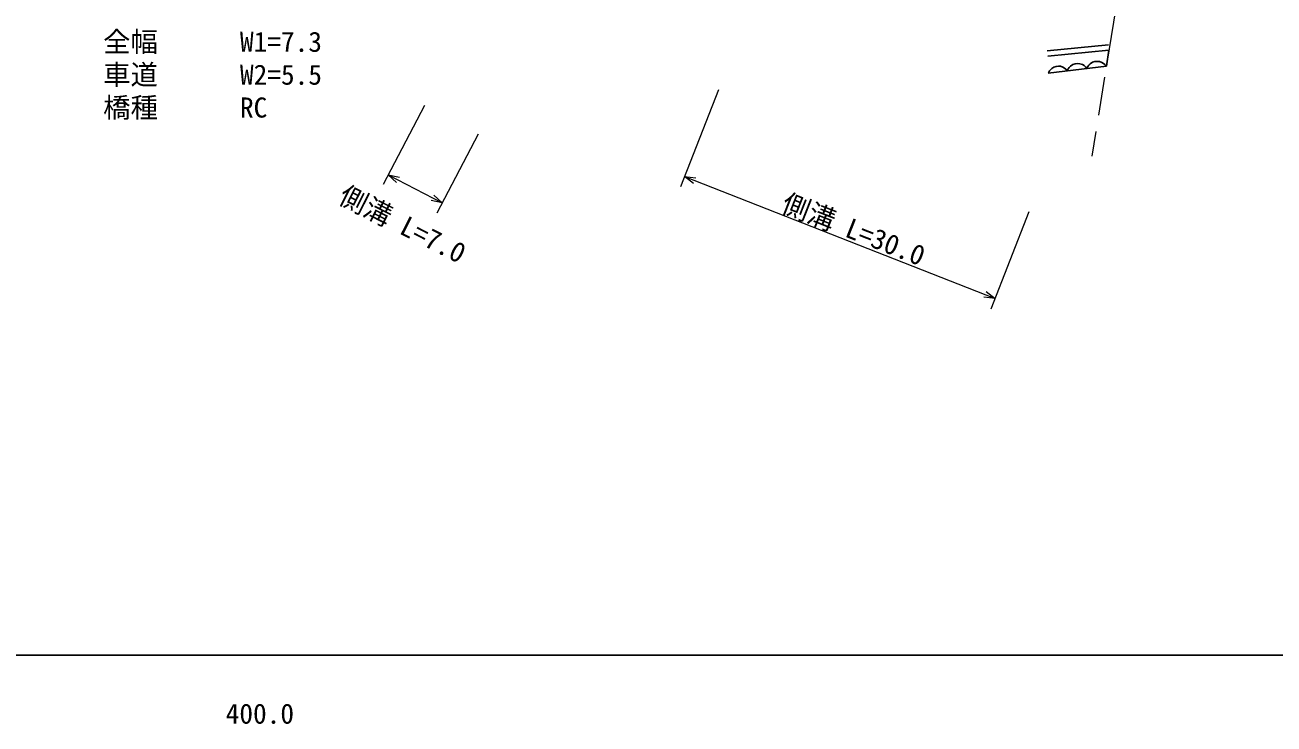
# Model space of a CAD drawing. Units: millimetres, scale not verified. Extents: x 40000 to 680000, y 20000 to 380000.
# Drawn here: x 446418 to 560358, y 198715 to 262496 of the extents above; entities that cross this region are included whole.
import ezdxf
from ezdxf.enums import TextEntityAlignment as Align

# ---------------------------------------------------------------- set-up
doc = ezdxf.new("R2010")
doc.units = ezdxf.units.MM
doc.header["$LTSCALE"] = 1000
doc.linetypes.add('CHAIN', pattern=[18.5, 12, -1.5, 3.5, -1.5])
for name, color, linetype, lineweight in [('M-BGD', 7, 'Continuous', 25), ('M-BMK', 2, 'CHAIN', 13), ('M-STR-HTXT', 7, 'Continuous', 13), ('M-TTL-BAND', 7, 'Continuous', 25)]:
    doc.layers.add(name, color=color, linetype=linetype, lineweight=lineweight)
doc.styles.add('ＭＳ ゴシック', font='')
doc.styles.get('ＭＳ ゴシック').set_extended_font_data('MS Gothic')

msp = doc.modelspace()

# ---------------------------------------------------------------- linework, layer by layer
at = {"layer": 'M-BGD'}
for p, q in [((539677, 260142), (545253, 260697)), ((539726, 259644), (545303, 260199)), ((539726, 259644), (545303, 260199)), ((545303, 260199), (545064, 258735)), ((545064, 258735), (539756, 258111)), ((540285, 258652), (540094, 258527)), ((540484, 258710), (540285, 258652)), ((540686, 258734), (540484, 258710)), ((540893, 258724), (540686, 258734)), ((541107, 258646), (540893, 258724)), ((541254, 258561), (541107, 258646)), ((541800, 258750), (541669, 258626)), ((542002, 258882), (541800, 258750)), ((542212, 258943), (542002, 258882)), ((542427, 258968), (542212, 258943)), ((542645, 258958), (542427, 258968)), ((542873, 258876), (542645, 258958)), ((543028, 258785), (542873, 258876)), ((543148, 258691), (543028, 258785)), ((543276, 258525), (543148, 258691)), ((543363, 258716), (543276, 258525)), ((543457, 258836), (543363, 258716)), ((543588, 258960), (543457, 258836)), ((543790, 259092), (543588, 258960)), ((544000, 259153), (543790, 259092)), ((544214, 259178), (544000, 259153)), ((544433, 259168), (544214, 259178)), ((544660, 259086), (544433, 259168)), ((544816, 258995), (544660, 259086)), ((544936, 258901), (544816, 258995)), ((545064, 258735), (544936, 258901)), ((539882, 258297), (539800, 258116)), ((539971, 258410), (539882, 258297)), ((540094, 258527), (539971, 258410)), ((541367, 258471), (541254, 258561)), ((541489, 258314), (541367, 258471)), ((541575, 258506), (541489, 258314)), ((541669, 258626), (541575, 258506))]:
    msp.add_line(p, q, dxfattribs=at)
at = {"layer": 'M-BMK'}
msp.add_line((547072, 271047), (543725, 250527), dxfattribs=at)
at = {"layer": 'M-STR-HTXT'}
for p, q in [((509693, 256584), (506218, 247728)), ((482866, 255145), (479094, 247943)), ((484012, 245367), (487784, 252568)), ((480314, 248117), (479558, 248829)), ((479558, 248829), (480573, 248613)), ((479558, 248829), (484476, 246253)), ((507412, 248033), (506583, 248659)), ((506583, 248659), (507617, 248554)), ((506583, 248659), (534917, 237541)), ((484476, 246253), (483460, 246469)), ((483720, 246965), (484476, 246253)), ((534552, 236610), (538027, 245467)), ((534089, 238167), (534917, 237541)), ((534917, 237541), (533884, 237646))]:
    msp.add_line(p, q, dxfattribs=at)
at = {"layer": 'M-TTL-BAND'}
msp.add_line((40000, 205000), (579000, 205000), dxfattribs=at)

# ---------------------------------------------------------------- texts
at = {"layer": 'M-STR-HTXT', "style": 'ＭＳ ゴシック'}
for s, p in [('全幅      W1=7.3', (453546, 259497)), ('車道      W2=5.5', (453546, 256497)), ('橋種      RC', (453546, 253497))]:
    msp.add_text(s, height=1833, dxfattribs=at).set_placement(p, align=Align.BOTTOM_LEFT)
for s, rotation, p in [('側溝 L=7.0', 333.2, (474636, 245833)), ('側溝 L=30.0', 338.5, (515086, 245003))]:
    msp.add_text(s, height=1833, rotation=rotation, dxfattribs=at).set_placement(p, align=Align.BOTTOM_LEFT)
at = {"layer": 'M-TTL-BAND', "style": 'ＭＳ ゴシック'}
msp.add_text('400.0', height=1833, dxfattribs=at).set_placement((467844, 198195), align=Align.BOTTOM_CENTER)

doc.saveas('drawing.dxf')
